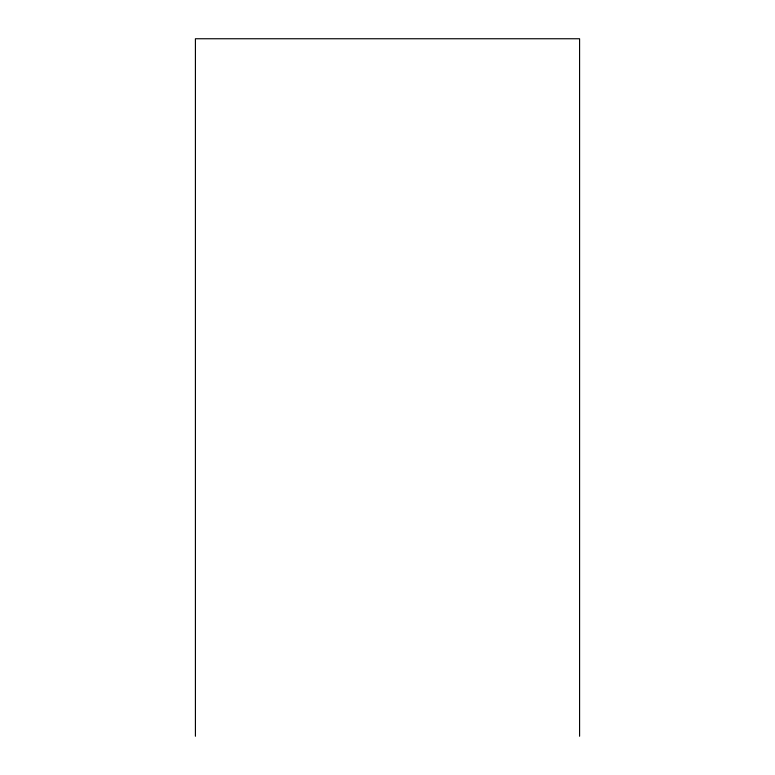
<?xml version="1.0" encoding="UTF-8"?>
<svg xmlns="http://www.w3.org/2000/svg" width="775" height="775" viewBox="0 0 775 775"><rect width="100%" height="100%" fill="white"/><g stroke="black" fill="none" stroke-linecap="round" stroke-linejoin="round"><path stroke-width="1.16" d="M579.584 736.25L579.584 38.75L195.416 38.75L195.416 736.25"/></g></svg>
